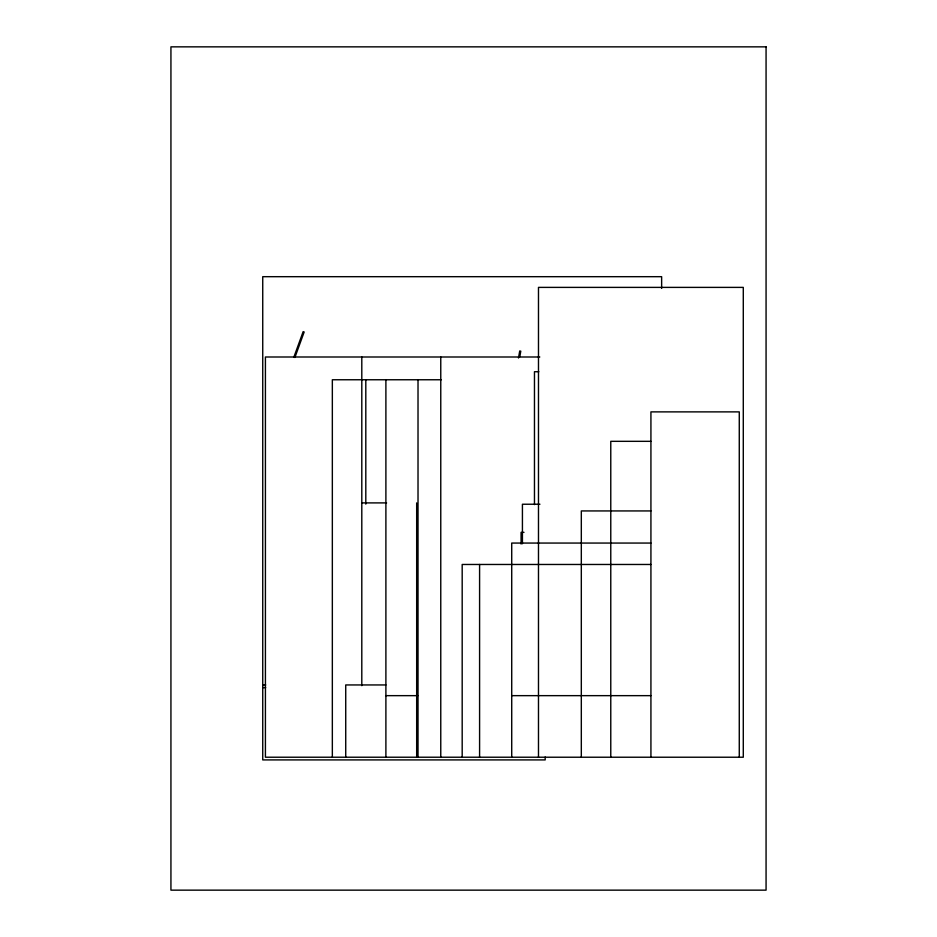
<?xml version="1.0" encoding="UTF-8"?>
<svg xmlns="http://www.w3.org/2000/svg" width="937" height="937" viewBox="0 0 937 937"><rect width="100%" height="100%" fill="white"/><g stroke="black" fill="none" stroke-linecap="round" stroke-linejoin="round"><path stroke-width="1.41" d="M518.489 358.004L519.73 350.977L520.785 351.164L519.801 356.786M293.878 357.138L303.155 331.639L304.162 332.003L294.886 357.501M539.806 356.997L265.417 356.997L265.417 757.225L743.287 757.225L743.287 287.39L538.482 287.39L538.482 757.225M538.822 371.72L534.465 371.72L534.465 504.61M441.304 379.754L332.342 379.754L332.342 757.225M650.922 441.327L610.772 441.327L610.772 757.225M361.799 502.9L386.594 502.9M539.946 504.235L522.424 504.235L522.424 543.729M650.922 510.934L581.315 510.934L581.315 757.225M523.982 532.345L521.089 532.345L521.089 544.034M650.922 543.062L511.719 543.062L511.719 757.225M650.922 564.472L462.187 564.472L462.187 757.225M262.735 684.947L265.663 684.947M385.892 684.947L345.73 684.947L345.73 757.225M262.735 687.629L265.663 687.629M385.892 695.652L417.925 695.652M511.719 695.652L650.922 695.652M739.27 757.225L739.27 411.882L650.922 411.882L650.922 757.225M661.639 288.385L661.639 276.684L262.735 276.684L262.735 759.907L545.182 759.907L545.182 757.026M479.592 564.472L479.592 757.225M440.765 356.997L440.765 757.225M418.019 379.754L418.019 757.225M416.672 502.9L416.672 757.225M385.892 379.754L385.892 757.225M365.805 379.754L365.805 504.118M361.799 356.997L361.799 685.65M766.068 46.85L170.932 46.85L170.932 890.15L766.068 890.15L766.068 46.85"/></g></svg>
